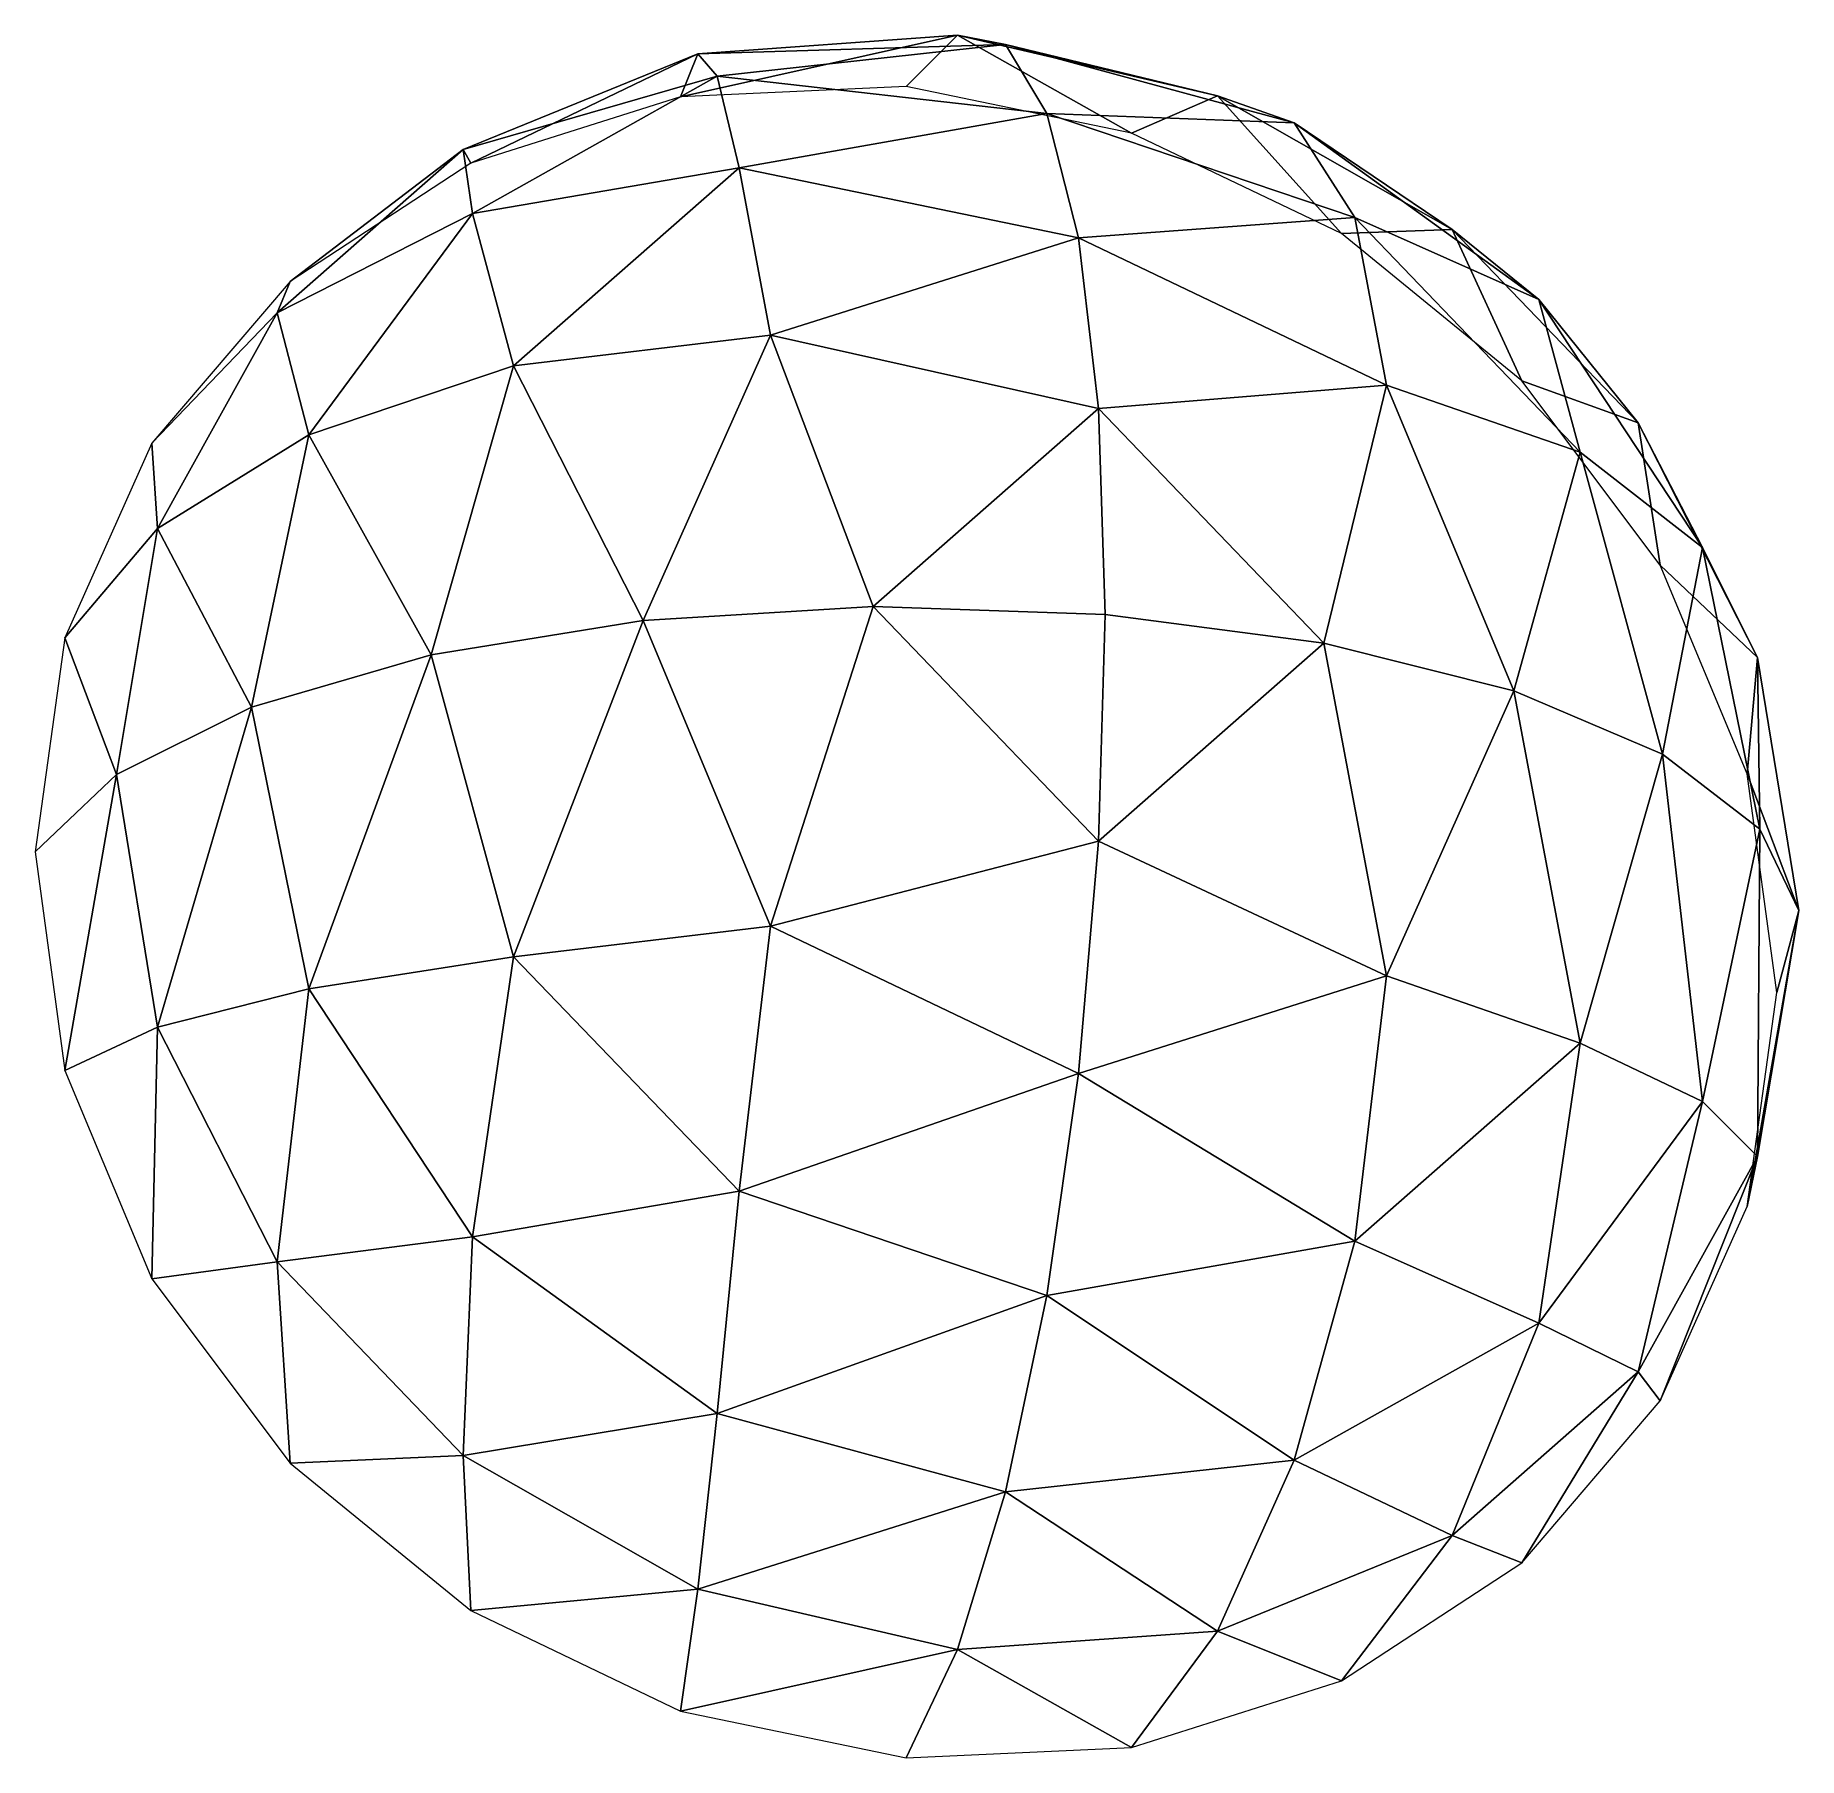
# Model space of a CAD drawing. Header units: millimetres. Extents: x -24.5 to -0.2, y -4.3 to 19.5.
import ezdxf

# ---------------------------------------------------------------- set-up
doc = ezdxf.new("R2010")
doc.units = ezdxf.units.MM
doc.header["$LTSCALE"] = 50
doc.layers.add('None', color=7, linetype='Continuous', lineweight=5)

msp = doc.modelspace()

# ---------------------------------------------------------------- linework, layer by layer
at = {"layer": 'None', "color": 7, "linetype": 'Continuous', "lineweight": 5, "transparency": 33554687}
for points in [[(-12.5, 18.79, -1.36), (-15.613, 18.649, -0.545), (-11.788, 19.497, 1.701)], [(-11.788, 19.497, 1.701), (-15.613, 18.649, -0.545), (-15.378, 19.242, 2.675)], [(-11.788, 19.497, 1.701), (-15.378, 19.242, 2.675), (-11.125, 19.369, 4.849)], [(-9.387, 18.146, -1.877), (-12.5, 18.79, -1.36), (-11.788, 19.497, 1.701)], [(-8.199, 18.661, 1.139), (-9.387, 18.146, -1.877), (-11.788, 19.497, 1.701)], [(-8.199, 18.661, 1.139), (-11.788, 19.497, 1.701), (-11.125, 19.369, 4.849)], [(-15.378, 19.242, 2.675), (-18.513, 17.73, 0.511), (-18.616, 17.92, 3.965)], [(-15.378, 19.242, 2.675), (-18.616, 17.92, 3.965), (-15.111, 18.931, 5.989)], [(-15.613, 18.649, -0.545), (-18.513, 17.73, 0.511), (-15.378, 19.242, 2.675)], [(-11.125, 19.369, 4.849), (-15.378, 19.242, 2.675), (-15.111, 18.931, 5.989)], [(-11.125, 19.369, 4.849), (-15.111, 18.931, 5.989), (-10.555, 18.415, 7.872)], [(-7.139, 18.286, 4.284), (-8.199, 18.661, 1.139), (-11.125, 19.369, 4.849)], [(-7.139, 18.286, 4.284), (-11.125, 19.369, 4.849), (-10.555, 18.415, 7.872)], [(-15.111, 18.931, 5.989), (-18.616, 17.92, 3.965), (-18.489, 17.037, 7.531)], [(-15.111, 18.931, 5.989), (-18.489, 17.037, 7.531), (-14.807, 17.666, 9.195)], [(-10.555, 18.415, 7.872), (-15.111, 18.931, 5.989), (-14.807, 17.666, 9.195)], [(-6.487, 16.758, -2.062), (-9.387, 18.146, -1.877), (-8.199, 18.661, 1.139)], [(-4.96, 16.816, 1.044), (-6.487, 16.758, -2.062), (-8.199, 18.661, 1.139)], [(-4.96, 16.816, 1.044), (-8.199, 18.661, 1.139), (-7.139, 18.286, 4.284)], [(-10.555, 18.415, 7.872), (-14.807, 17.666, 9.195), (-10.118, 16.701, 10.563)], [(-6.304, 16.979, 7.376), (-7.139, 18.286, 4.284), (-10.555, 18.415, 7.872)], [(-6.304, 16.979, 7.376), (-10.555, 18.415, 7.872), (-10.118, 16.701, 10.563)], [(-3.761, 15.847, 4.38), (-4.96, 16.816, 1.044), (-7.139, 18.286, 4.284)], [(-3.761, 15.847, 4.38), (-7.139, 18.286, 4.284), (-6.304, 16.979, 7.376)], [(-18.616, 17.92, 3.965), (-21.004, 16.097, 1.736), (-21.186, 15.662, 5.447)], [(-18.616, 17.92, 3.965), (-21.186, 15.662, 5.447), (-18.489, 17.037, 7.531)], [(-18.513, 17.73, 0.511), (-21.004, 16.097, 1.736), (-18.616, 17.92, 3.965)], [(-14.807, 17.666, 9.195), (-18.489, 17.037, 7.531), (-17.92, 14.93, 10.989)], [(-14.807, 17.666, 9.195), (-17.92, 14.93, 10.989), (-14.37, 15.354, 12.111)], [(-10.118, 16.701, 10.563), (-14.807, 17.666, 9.195), (-14.37, 15.354, 12.111)], [(-18.489, 17.037, 7.531), (-21.186, 15.662, 5.447), (-20.747, 13.977, 9.238)], [(-18.489, 17.037, 7.531), (-20.747, 13.977, 9.238), (-17.92, 14.93, 10.989)], [(-5.867, 14.667, 10.292), (-6.304, 16.979, 7.376), (-10.118, 16.701, 10.563)], [(-3.996, 14.723, -1.902), (-6.487, 16.758, -2.062), (-4.96, 16.816, 1.044)], [(-3.191, 13.74, 7.838), (-3.761, 15.847, 4.38), (-6.304, 16.979, 7.376)], [(-3.191, 13.74, 7.838), (-6.304, 16.979, 7.376), (-5.867, 14.667, 10.292)], [(-2.391, 14.143, 1.426), (-3.996, 14.723, -1.902), (-4.96, 16.816, 1.044)], [(-2.391, 14.143, 1.426), (-4.96, 16.816, 1.044), (-3.761, 15.847, 4.38)], [(-10.118, 16.701, 10.563), (-14.37, 15.354, 12.111), (-9.844, 14.342, 12.738)], [(-5.867, 14.667, 10.292), (-10.118, 16.701, 10.563), (-9.844, 14.342, 12.738)], [(-21.004, 16.097, 1.736), (-22.915, 13.862, 3.048), (-21.186, 15.662, 5.447)], [(-1.503, 12.422, 5.122), (-2.391, 14.143, 1.426), (-3.761, 15.847, 4.38)], [(-1.503, 12.422, 5.122), (-3.761, 15.847, 4.38), (-3.191, 13.74, 7.838)], [(-21.186, 15.662, 5.447), (-22.915, 13.862, 3.048), (-22.836, 12.687, 6.974)], [(-21.186, 15.662, 5.447), (-22.836, 12.687, 6.974), (-20.747, 13.977, 9.238)], [(-14.37, 15.354, 12.111), (-17.92, 14.93, 10.989), (-16.131, 11.417, 14.029)], [(-14.37, 15.354, 12.111), (-16.131, 11.417, 14.029), (-12.956, 11.607, 14.532)], [(-9.844, 14.342, 12.738), (-14.37, 15.354, 12.111), (-12.956, 11.607, 14.532)], [(-17.92, 14.93, 10.989), (-20.747, 13.977, 9.238), (-19.059, 10.942, 12.774)], [(-17.92, 14.93, 10.989), (-19.059, 10.942, 12.774), (-16.131, 11.417, 14.029)], [(-6.731, 11.104, 13.201), (-5.867, 14.667, 10.292), (-9.844, 14.342, 12.738)], [(-4.105, 10.445, 11.457), (-5.867, 14.667, 10.292), (-6.731, 11.104, 13.201)], [(-4.105, 10.445, 11.457), (-3.191, 13.74, 7.838), (-5.867, 14.667, 10.292)], [(-2.085, 12.179, -1.408), (-3.996, 14.723, -1.902), (-2.391, 14.143, 1.426)], [(-9.844, 14.342, 12.738), (-12.956, 11.607, 14.532), (-9.75, 11.5, 14.25)], [(-6.731, 11.104, 13.201), (-9.844, 14.342, 12.738), (-9.75, 11.5, 14.25)], [(-0.741, 10.902, 2.247), (-2.085, 12.179, -1.408), (-2.391, 14.143, 1.426)], [(-0.741, 10.902, 2.247), (-2.391, 14.143, 1.426), (-1.503, 12.422, 5.122)], [(-20.747, 13.977, 9.238), (-22.836, 12.687, 6.974), (-21.54, 10.217, 10.853)], [(-20.747, 13.977, 9.238), (-21.54, 10.217, 10.853), (-19.059, 10.942, 12.774)], [(-22.915, 13.862, 3.048), (-24.116, 11.176, 4.357), (-22.836, 12.687, 6.974)], [(-2.052, 9.568, 9.136), (-3.191, 13.74, 7.838), (-4.105, 10.445, 11.457)], [(-2.052, 9.568, 9.136), (-1.503, 12.422, 5.122), (-3.191, 13.74, 7.838)], [(-22.836, 12.687, 6.974), (-24.116, 11.176, 4.357), (-23.404, 9.289, 8.397)], [(-22.836, 12.687, 6.974), (-23.404, 9.289, 8.397), (-21.54, 10.217, 10.853)], [(-0.71, 8.533, 6.397), (-1.503, 12.422, 5.122), (-2.052, 9.568, 9.136)], [(-0.71, 8.533, 6.397), (-0.741, 10.902, 2.247), (-1.503, 12.422, 5.122)], [(-0.884, 9.298, -0.613), (-2.085, 12.179, -1.408), (-0.741, 10.902, 2.247)], [(-16.131, 11.417, 14.029), (-14.37, 7.194, 15.194), (-12.956, 11.607, 14.532)], [(-12.956, 11.607, 14.532), (-14.37, 7.194, 15.194), (-9.844, 8.368, 14.995)], [(-12.956, 11.607, 14.532), (-9.844, 8.368, 14.995), (-9.75, 11.5, 14.25)], [(-9.844, 8.368, 14.995), (-6.731, 11.104, 13.201), (-9.75, 11.5, 14.25)], [(-19.059, 10.942, 12.774), (-17.92, 6.77, 14.072), (-16.131, 11.417, 14.029)], [(-16.131, 11.417, 14.029), (-17.92, 6.77, 14.072), (-14.37, 7.194, 15.194)], [(-24.116, 11.176, 4.357), (-24.526, 8.222, 5.573), (-23.404, 9.289, 8.397)], [(-9.844, 8.368, 14.995), (-5.867, 6.507, 13.375), (-6.731, 11.104, 13.201)], [(-5.867, 6.507, 13.375), (-4.105, 10.445, 11.457), (-6.731, 11.104, 13.201)], [(-21.54, 10.217, 10.853), (-20.747, 6.328, 12.128), (-19.059, 10.942, 12.774)], [(-19.059, 10.942, 12.774), (-20.747, 6.328, 12.128), (-17.92, 6.77, 14.072)], [(-0.172, 7.411, 3.427), (-0.884, 9.298, -0.613), (-0.741, 10.902, 2.247)], [(-0.172, 7.411, 3.427), (-0.741, 10.902, 2.247), (-0.71, 8.533, 6.397)], [(-5.867, 6.507, 13.375), (-3.191, 5.58, 10.921), (-4.105, 10.445, 11.457)], [(-3.191, 5.58, 10.921), (-2.052, 9.568, 9.136), (-4.105, 10.445, 11.457)], [(-23.404, 9.289, 8.397), (-22.836, 5.798, 9.576), (-21.54, 10.217, 10.853)], [(-21.54, 10.217, 10.853), (-22.836, 5.798, 9.576), (-20.747, 6.328, 12.128)], [(-3.191, 5.58, 10.921), (-1.503, 4.773, 8.012), (-2.052, 9.568, 9.136)], [(-1.503, 4.773, 8.012), (-0.71, 8.533, 6.397), (-2.052, 9.568, 9.136)], [(-24.526, 8.222, 5.573), (-24.116, 5.202, 6.613), (-23.404, 9.289, 8.397)], [(-23.404, 9.289, 8.397), (-24.116, 5.202, 6.613), (-22.836, 5.798, 9.576)], [(-0.474, 6.278, 0.427), (-0.884, 9.298, -0.613), (-0.172, 7.411, 3.427)], [(-1.503, 4.773, 8.012), (-0.741, 4.013, 4.85), (-0.71, 8.533, 6.397)], [(-0.741, 4.013, 4.85), (-0.172, 7.411, 3.427), (-0.71, 8.533, 6.397)], [(-14.37, 7.194, 15.194), (-10.118, 5.16, 14.923), (-9.844, 8.368, 14.995)], [(-10.118, 5.16, 14.923), (-5.867, 6.507, 13.375), (-9.844, 8.368, 14.995)], [(-0.884, 3.324, 1.643), (-0.474, 6.278, 0.427), (-0.172, 7.411, 3.427)], [(-0.741, 4.013, 4.85), (-0.884, 3.324, 1.643), (-0.172, 7.411, 3.427)], [(-17.92, 6.77, 14.072), (-14.807, 3.532, 14.534), (-14.37, 7.194, 15.194)], [(-14.37, 7.194, 15.194), (-14.807, 3.532, 14.534), (-10.118, 5.16, 14.923)], [(-20.747, 6.328, 12.128), (-18.489, 2.903, 12.87), (-17.92, 6.77, 14.072)], [(-17.92, 6.77, 14.072), (-18.489, 2.903, 12.87), (-14.807, 3.532, 14.534)], [(-10.118, 5.16, 14.923), (-6.304, 2.845, 12.715), (-5.867, 6.507, 13.375)], [(-6.304, 2.845, 12.715), (-3.191, 5.58, 10.921), (-5.867, 6.507, 13.375)], [(-22.836, 5.798, 9.576), (-21.186, 2.557, 10.397), (-20.747, 6.328, 12.128)], [(-20.747, 6.328, 12.128), (-21.186, 2.557, 10.397), (-18.489, 2.903, 12.87)], [(-24.116, 5.202, 6.613), (-22.915, 2.321, 7.408), (-22.836, 5.798, 9.576)], [(-22.836, 5.798, 9.576), (-22.915, 2.321, 7.408), (-21.186, 2.557, 10.397)], [(-6.304, 2.845, 12.715), (-3.761, 1.713, 9.719), (-3.191, 5.58, 10.921)], [(-3.761, 1.713, 9.719), (-1.503, 4.773, 8.012), (-3.191, 5.58, 10.921)], [(-14.807, 3.532, 14.534), (-10.555, 2.095, 14.038), (-10.118, 5.16, 14.923)], [(-10.555, 2.095, 14.038), (-6.304, 2.845, 12.715), (-10.118, 5.16, 14.923)], [(-3.761, 1.713, 9.719), (-2.391, 1.038, 6.377), (-1.503, 4.773, 8.012)], [(-2.391, 1.038, 6.377), (-0.741, 4.013, 4.85), (-1.503, 4.773, 8.012)], [(-2.391, 1.038, 6.377), (-2.085, 0.638, 2.952), (-0.741, 4.013, 4.85)], [(-2.085, 0.638, 2.952), (-0.884, 3.324, 1.643), (-0.741, 4.013, 4.85)], [(-18.489, 2.903, 12.87), (-15.111, 0.464, 12.966), (-14.807, 3.532, 14.534)], [(-14.807, 3.532, 14.534), (-15.111, 0.464, 12.966), (-10.555, 2.095, 14.038)], [(-21.186, 2.557, 10.397), (-18.616, -0.116, 10.779), (-18.489, 2.903, 12.87)], [(-18.489, 2.903, 12.87), (-18.616, -0.116, 10.779), (-15.111, 0.464, 12.966)], [(-10.555, 2.095, 14.038), (-7.139, -0.181, 11.261), (-6.304, 2.845, 12.715)], [(-7.139, -0.181, 11.261), (-3.761, 1.713, 9.719), (-6.304, 2.845, 12.715)], [(-22.915, 2.321, 7.408), (-21.004, -0.223, 7.902), (-21.186, 2.557, 10.397)], [(-21.186, 2.557, 10.397), (-21.004, -0.223, 7.902), (-18.616, -0.116, 10.779)], [(-15.111, 0.464, 12.966), (-11.125, -0.619, 12.401), (-10.555, 2.095, 14.038)], [(-11.125, -0.619, 12.401), (-7.139, -0.181, 11.261), (-10.555, 2.095, 14.038)], [(-7.139, -0.181, 11.261), (-4.96, -1.22, 7.858), (-3.761, 1.713, 9.719)], [(-4.96, -1.22, 7.858), (-2.391, 1.038, 6.377), (-3.761, 1.713, 9.719)], [(-4.96, -1.22, 7.858), (-3.996, -1.597, 4.264), (-2.391, 1.038, 6.377)], [(-3.996, -1.597, 4.264), (-2.085, 0.638, 2.952), (-2.391, 1.038, 6.377)], [(-18.616, -0.116, 10.779), (-15.378, -1.962, 10.685), (-15.111, 0.464, 12.966)], [(-15.111, 0.464, 12.966), (-15.378, -1.962, 10.685), (-11.125, -0.619, 12.401)], [(-21.004, -0.223, 7.902), (-18.513, -2.258, 8.062), (-18.616, -0.116, 10.779)], [(-18.616, -0.116, 10.779), (-18.513, -2.258, 8.062), (-15.378, -1.962, 10.685)], [(-11.125, -0.619, 12.401), (-8.199, -2.542, 9.149), (-7.139, -0.181, 11.261)], [(-8.199, -2.542, 9.149), (-4.96, -1.22, 7.858), (-7.139, -0.181, 11.261)], [(-15.378, -1.962, 10.685), (-11.788, -2.797, 10.123), (-11.125, -0.619, 12.401)], [(-11.788, -2.797, 10.123), (-8.199, -2.542, 9.149), (-11.125, -0.619, 12.401)], [(-8.199, -2.542, 9.149), (-6.487, -3.23, 5.489), (-4.96, -1.22, 7.858)], [(-6.487, -3.23, 5.489), (-3.996, -1.597, 4.264), (-4.96, -1.22, 7.858)], [(-18.513, -2.258, 8.062), (-15.613, -3.646, 7.877), (-15.378, -1.962, 10.685)], [(-15.378, -1.962, 10.685), (-15.613, -3.646, 7.877), (-11.788, -2.797, 10.123)], [(-11.788, -2.797, 10.123), (-9.387, -4.149, 6.545), (-8.199, -2.542, 9.149)], [(-9.387, -4.149, 6.545), (-6.487, -3.23, 5.489), (-8.199, -2.542, 9.149)], [(-15.613, -3.646, 7.877), (-12.5, -4.29, 7.36), (-11.788, -2.797, 10.123)], [(-12.5, -4.29, 7.36), (-9.387, -4.149, 6.545), (-11.788, -2.797, 10.123)]]:
    msp.add_3dface(points, dxfattribs=at)
for points, invisible_edges in [([(-12.5, 18.79, -1.36), (-18.513, 17.73, 0.511), (-24.116, 11.176, 4.357), (-12.5, 18.79, -1.36)], 15), ([(-12.5, 18.79, -1.36), (-24.116, 11.176, 4.357), (-21.004, -0.223, 7.902), (-12.5, 18.79, -1.36)], 15), ([(-12.5, 18.79, -1.36), (-21.004, -0.223, 7.902), (-3.996, -1.597, 4.264), (-12.5, 18.79, -1.36)], 15), ([(-12.5, 18.79, -1.36), (-15.613, 18.649, -0.545), (-18.513, 17.73, 0.511), (-12.5, 18.79, -1.36)], 12), ([(-3.996, 14.723, -1.902), (-9.387, 18.146, -1.877), (-12.5, 18.79, -1.36), (-3.996, 14.723, -1.902)], 13), ([(-0.884, 9.298, -0.613), (-3.996, 14.723, -1.902), (-12.5, 18.79, -1.36), (-0.884, 9.298, -0.613)], 15), ([(-3.996, -1.597, 4.264), (-0.884, 9.298, -0.613), (-12.5, 18.79, -1.36), (-3.996, -1.597, 4.264)], 15), ([(-3.996, 14.723, -1.902), (-6.487, 16.758, -2.062), (-9.387, 18.146, -1.877), (-3.996, 14.723, -1.902)], 12), ([(-18.513, 17.73, 0.511), (-21.004, 16.097, 1.736), (-24.116, 11.176, 4.357), (-18.513, 17.73, 0.511)], 14), ([(-21.004, 16.097, 1.736), (-22.915, 13.862, 3.048), (-24.116, 11.176, 4.357), (-21.004, 16.097, 1.736)], 12), ([(-0.884, 9.298, -0.613), (-2.085, 12.179, -1.408), (-3.996, 14.723, -1.902), (-0.884, 9.298, -0.613)], 12), ([(-24.116, 11.176, 4.357), (-24.526, 8.222, 5.573), (-24.116, 5.202, 6.613), (-24.116, 11.176, 4.357)], 12), ([(-24.116, 11.176, 4.357), (-24.116, 5.202, 6.613), (-21.004, -0.223, 7.902), (-24.116, 11.176, 4.357)], 15), ([(-3.996, -1.597, 4.264), (-0.884, 3.324, 1.643), (-0.884, 9.298, -0.613), (-3.996, -1.597, 4.264)], 15), ([(-0.884, 3.324, 1.643), (-0.474, 6.278, 0.427), (-0.884, 9.298, -0.613), (-0.884, 3.324, 1.643)], 12), ([(-24.116, 5.202, 6.613), (-22.915, 2.321, 7.408), (-21.004, -0.223, 7.902), (-24.116, 5.202, 6.613)], 12), ([(-3.996, -1.597, 4.264), (-2.085, 0.638, 2.952), (-0.884, 3.324, 1.643), (-3.996, -1.597, 4.264)], 12), ([(-21.004, -0.223, 7.902), (-18.513, -2.258, 8.062), (-15.613, -3.646, 7.877), (-21.004, -0.223, 7.902)], 12), ([(-21.004, -0.223, 7.902), (-15.613, -3.646, 7.877), (-12.5, -4.29, 7.36), (-21.004, -0.223, 7.902)], 13), ([(-21.004, -0.223, 7.902), (-12.5, -4.29, 7.36), (-3.996, -1.597, 4.264), (-21.004, -0.223, 7.902)], 15), ([(-12.5, -4.29, 7.36), (-6.487, -3.23, 5.489), (-3.996, -1.597, 4.264), (-12.5, -4.29, 7.36)], 13), ([(-12.5, -4.29, 7.36), (-9.387, -4.149, 6.545), (-6.487, -3.23, 5.489), (-12.5, -4.29, 7.36)], 12)]:
    msp.add_3dface(points, dxfattribs=dict(at, invisible_edges=invisible_edges))

doc.saveas('drawing.dxf')
